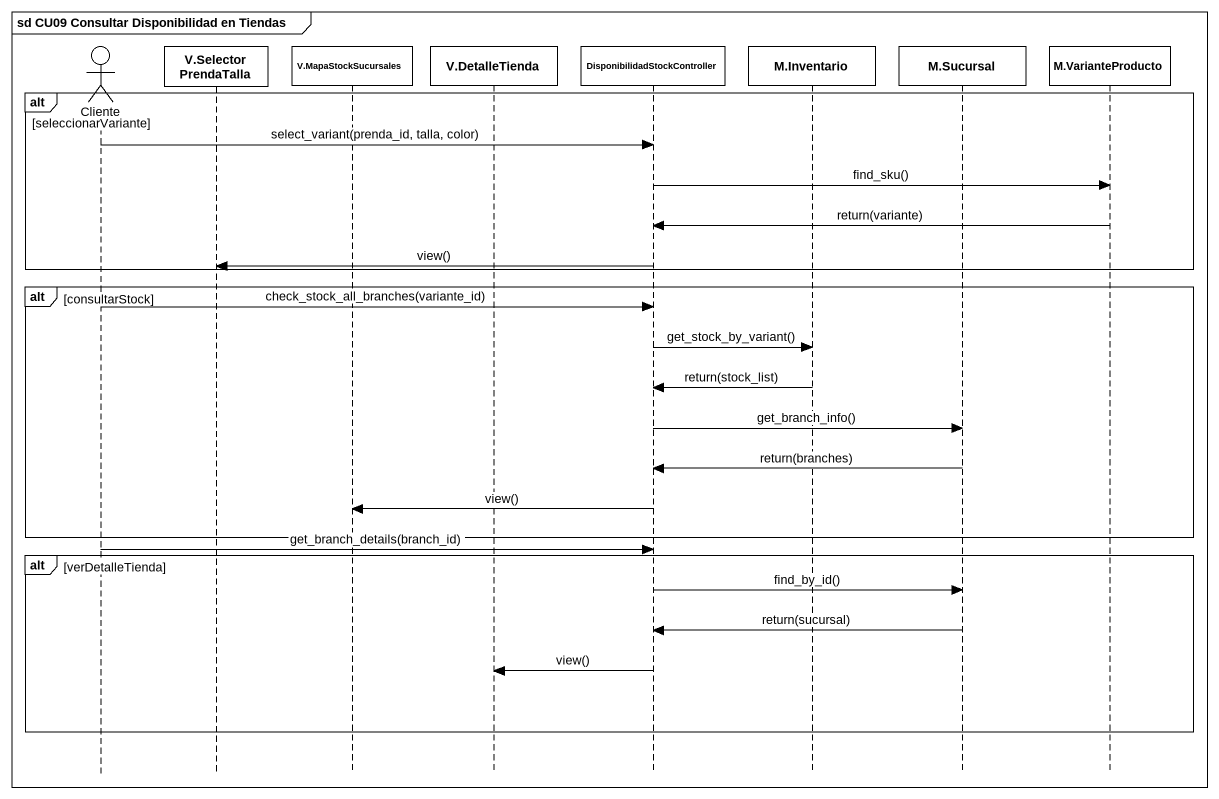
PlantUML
@startuml
mainframe sd CU09 Consultar Disponibilidad en Tiendas
hide footbox
actor Cliente
participant "V.SelectorPrendaTalla" as V_SelectorPrendaTalla
participant "V.MapaStockSucursales" as V_MapaStockSucursales
participant "V.DetalleTienda" as V_DetalleTienda
participant "DisponibilidadStockController" as DisponibilidadStockControlle
participant "M.Inventario" as M_Inventario
participant "M.Sucursal" as M_Sucursal
participant "M.VarianteProducto" as M_VarianteProducto

alt seleccionarVariante
  Cliente -> DisponibilidadStockControlle : select_variant(prenda_id, talla, color)
  DisponibilidadStockControlle -> M_VarianteProducto : find_sku()
  M_VarianteProducto -> DisponibilidadStockControlle : return(variante)
  DisponibilidadStockControlle -> V_SelectorPrendaTalla : view()
end
alt consultarStock
  Cliente -> DisponibilidadStockControlle : check_stock_all_branches(variante_id)
  DisponibilidadStockControlle -> M_Inventario : get_stock_by_variant()
  M_Inventario -> DisponibilidadStockControlle : return(stock_list)
  DisponibilidadStockControlle -> M_Sucursal : get_branch_info()
  M_Sucursal -> DisponibilidadStockControlle : return(branches)
  DisponibilidadStockControlle -> V_MapaStockSucursales : view()
end
Cliente -> DisponibilidadStockControlle : get_branch_details(branch_id)
alt verDetalleTienda
  DisponibilidadStockControlle -> M_Sucursal : find_by_id()
  M_Sucursal -> DisponibilidadStockControlle : return(sucursal)
  DisponibilidadStockControlle -> V_DetalleTienda : view()
end
@enduml
